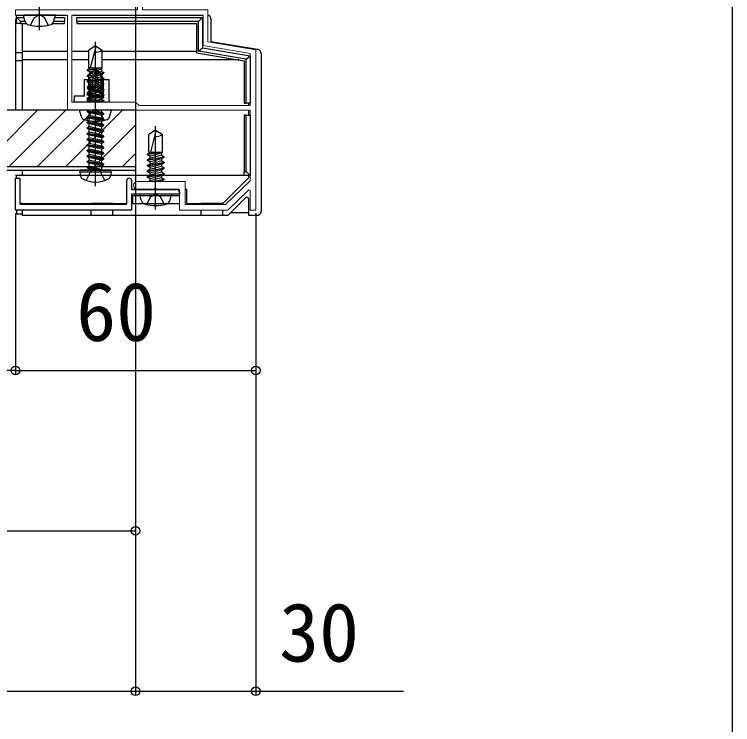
# Model space of a CAD drawing. Units: millimetres, scale not verified. Extents: x -875 to 875, y -1304 to 1296.
# Drawn here: x 695.8 to 875, y -1055.5 to -878.3 of the extents above; entities that cross this region are included whole.
import ezdxf
from ezdxf.enums import TextEntityAlignment as Align

# ---------------------------------------------------------------- set-up
doc = ezdxf.new("R2010")
doc.units = ezdxf.units.MM
doc.header["$LTSCALE"] = 8
doc.layers.add('0-1_TABLE1', color=7, linetype='Continuous', lineweight=18)
for name, color, linetype in [('0-3_YKK_11', 7, 'Continuous'), ('0-5_YKK_12', 2, 'Continuous'), ('0-6_YKK_13', 4, 'Continuous'), ('0-7_YKK_D', 6, 'Continuous'), ('0-8_YKK_ZWAK', 7, 'Continuous')]:
    doc.layers.add(name, color=color, linetype=linetype)
doc.styles.add('ＭＳ ゴシック', font='')
doc.styles.get('ＭＳ ゴシック').set_extended_font_data('MS Gothic')

msp = doc.modelspace()

# ---------------------------------------------------------------- linework, layer by layer
at = {"layer": '0-1_TABLE1'}
for points in [[(726.5, -920), (738.4, -920), (738.4, -925.8), (748.438, -925.8), (754.6, -919.846), (754.6, -902.2), (716.458, -902.2), (716.275, -902.08), (715.725, -902.08), (715.542, -902.2), (709, -902.2), (709, -878.5), (702.458, -878.5), (702.275, -878.38), (701.725, -878.38), (701.542, -878.5), (696, -878.5), (696, -877.2), (726.5, -877.2), (726.5, -875.2), (726, -875.2), (722.47, -874.22), (722.541, -873.7), (726.7, -873.7)], [(727.7, -874.7), (727.7, -877.2), (744, -877.2), (744, -885.2), (756, -887.2)], [(756, -887.2), (756, -927.2), (754.6, -927.2), (754.6, -922.301), (754.234, -922.146), (749, -927.2), (737, -927.2), (737, -922), (731.458, -922), (731.275, -921.88), (730.725, -921.88), (730.542, -922), (726.5, -922)]]:
    msp.add_lwpolyline(points, dxfattribs=at)
msp.add_lwpolyline([(710.1, -878.5), (742.9, -878.5), (742.9, -886.132), (754.6, -888.082), (754.6, -901.1), (726.9, -901.1), (726, -900.2), (710.1, -900.2)], close=True, dxfattribs=at)
for start, end in [(90.00001, 179.99999), (180.00001, 269.99999)]:
    msp.add_arc((726.5, -921), 1, start, end, dxfattribs=at)
at = {"layer": '0-3_YKK_11'}
for points in [[(725, -927.2), (696, -927.2), (696, -919.2), (697.1, -919.2), (697.1, -925.7), (723.8, -925.7), (723.8, -919.8)], [(725, -919.8), (725, -922), (736.2, -922)], [(737, -922.8), (737, -923.2), (731.458, -923.2), (731.275, -923.08), (730.725, -923.08), (730.542, -923.2), (725, -923.2), (725, -927.2)]]:
    msp.add_lwpolyline(points, dxfattribs=at)
for centre, radius, start, end in [((724.4, -919.8), 0.6, 90.00001, 179.99999), ((724.4, -919.8), 0.6, 0.00001, 89.99999), ((736.2, -922.8), 0.8, 0.00001, 89.99999)]:
    msp.add_arc(centre, radius, start, end, dxfattribs=at)
at = {"layer": '0-5_YKK_12'}
for p, q in [((726, -581.458), (726, -1020.591)), ((702, -882.3), (702, -861.5)), ((716, -906), (716, -885.2)), ((716, -921.2), (716, -891.2)), ((731, -927), (731, -906.2))]:
    msp.add_line(p, q, dxfattribs=at)
at = {"layer": '0-6_YKK_13'}
for p, q in [((696.3, -879.6), (696, -879.6)), ((696, -879.6), (696, -902.2)), ((696.3, -878.5), (708.7, -878.5)), ((696.3, -879.1), (696.3, -878.5)), ((697.3, -880.1), (696.3, -879.1)), ((696.3, -879.1), (698.161, -879.1)), ((698.435, -880.1), (697.3, -880.1)), ((698.396, -879.979), (698, -878.5)), ((706, -878.5), (698, -878.5)), ((703.258, -879.136), (702, -878.467)), ((704.2, -881.067), (703.258, -879.136)), ((708.3, -880.1), (705.565, -880.1)), ((705.604, -879.979), (706, -878.5)), ((708.3, -880.6), (708.3, -880.1)), ((710.4, -878.5), (742.6, -878.5)), ((711.3, -879.1), (742.7, -879.1)), ((711.3, -880.1), (711.3, -879.1)), ((711.3, -880.1), (711.3, -880.6)), ((741.7, -880.1), (711.3, -880.1)), ((741.7, -887.5), (741.7, -880.1)), ((697.3, -880.6), (698.752, -880.6)), ((697.8, -887.957), (697.8, -880.6)), ((705.248, -880.6), (708.3, -880.6)), ((711.3, -880.6), (741.2, -880.6)), ((741.2, -880.6), (741.2, -887.923)), ((716, -886.2), (714.3, -887.262)), ((714.3, -891.7), (714.3, -887.262)), ((716.096, -886.427), (714.683, -891.7)), ((716, -886.2), (717.7, -887.262)), ((717.7, -891.7), (717.7, -887.262)), ((741.7, -887.5), (742.7, -886.653)), ((742.7, -886.653), (754.6, -888.636)), ((697.8, -887.957), (696, -887.957)), ((709, -887.618), (697.8, -887.618)), ((697.8, -889.957), (697.8, -887.957)), ((714.3, -887.618), (710.1, -887.618)), ((741.2, -887.618), (717.7, -887.618)), ((741.2, -887.923), (753.1, -889.907)), ((753.6, -889.483), (741.7, -887.5)), ((757.3, -888.007), (757.3, -927.502)), ((697.8, -889.957), (696, -889.957)), ((709, -889.701), (697.8, -889.701)), ((697.8, -902.2), (697.8, -889.957)), ((714.3, -889.701), (710.1, -889.701)), ((751.867, -889.701), (717.7, -889.701)), ((753.1, -889.907), (753.1, -900.5)), ((753.6, -900.5), (753.6, -889.483)), ((713.9, -892.33), (717.245, -891.7)), ((713.9, -892.23), (716.714, -891.7)), ((714.525, -891.869), (713.9, -892.23)), ((713.9, -892.23), (713.9, -892.33)), ((714.525, -892.69), (713.9, -892.33)), ((714.3, -891.7), (717.7, -891.7)), ((714.3, -893.245), (715.85, -892.2)), ((714.525, -891.7), (714.525, -891.869)), ((715.155, -891.7), (714.525, -891.869)), ((714.525, -892.69), (717.475, -891.9)), ((717.475, -892.478), (714.525, -893.269)), ((715.85, -892.2), (716.15, -892.2)), ((716, -893.706), (715.85, -892.2)), ((716, -893.706), (716, -892.2)), ((716.15, -892.562), (716.15, -892.2)), ((717.7, -893.245), (716.15, -892.2)), ((717.343, -897.81), (716.15, -892.562)), ((717.475, -891.9), (717.7, -891.7)), ((717.475, -891.9), (717.475, -892.478)), ((713.9, -893.63), (718.1, -892.839)), ((713.9, -893.73), (718.1, -892.939)), ((714.525, -893.269), (713.9, -893.63)), ((713.9, -893.63), (713.9, -893.73)), ((714.525, -894.09), (713.9, -893.73)), ((713.9, -895.03), (718.1, -894.239)), ((713.9, -895.13), (718.1, -894.339)), ((714.3, -896.6), (714.3, -893.245)), ((715.3, -894.1), (714.3, -893.245)), ((714.525, -892.69), (714.525, -893.269)), ((714.525, -894.09), (717.475, -893.3)), ((717.475, -893.878), (714.525, -894.669)), ((714.525, -894.09), (714.525, -896.069)), ((716.91, -897.707), (716, -893.706)), ((717.7, -893.245), (717.4, -893.405)), ((717.475, -893.3), (718.1, -892.939)), ((717.475, -893.3), (717.475, -893.878)), ((717.475, -894.7), (718.1, -894.339)), ((717.7, -896.6), (717.7, -893.245)), ((713.2, -894.7), (713.2, -898.7)), ((714.7, -894.7), (713.2, -894.7)), ((714.525, -894.669), (713.9, -895.03)), ((713.9, -895.03), (713.9, -895.13)), ((714.525, -895.49), (713.9, -895.13)), ((713.9, -896.43), (718.1, -895.639)), ((713.9, -896.53), (718.1, -895.739)), ((714.525, -895.49), (717.475, -894.7)), ((717.475, -895.278), (714.525, -896.069)), ((714.525, -896.89), (717.475, -896.1)), ((714.7, -898.7), (714.7, -894.7)), ((717.475, -894.7), (717.475, -895.278)), ((717.475, -895.278), (718.1, -895.639)), ((717.475, -896.1), (718.1, -895.739)), ((717.475, -896.1), (717.475, -896.678)), ((719.4, -894.7), (717.9, -894.7)), ((717.9, -894.7), (717.9, -898.7)), ((718.1, -895.639), (718.1, -895.739)), ((719.4, -899.7), (719.4, -894.7)), ((714.525, -896.89), (713.9, -896.53)), ((713.9, -897.83), (718.1, -897.039)), ((713.9, -897.93), (718.1, -897.139)), ((714.525, -897.469), (713.9, -897.83)), ((713.9, -897.83), (713.9, -897.93)), ((714.525, -898.29), (713.9, -897.93)), ((714.1, -896.85), (714.32, -896.723)), ((716.823, -897.327), (714.1, -896.85)), ((714.1, -896.95), (714.1, -896.85)), ((716.847, -897.431), (714.1, -896.95)), ((714.1, -896.95), (714.45, -897.152)), ((716.544, -896.6), (714.3, -896.6)), ((714.32, -896.723), (714.32, -896.6)), ((716.783, -897.152), (714.32, -896.723)), ((716.963, -897.813), (714.45, -897.152)), ((714.45, -897.932), (714.45, -897.152)), ((717.55, -898.632), (714.45, -897.932)), ((717.475, -896.678), (714.525, -897.469)), ((714.525, -896.89), (714.525, -897.469)), ((714.525, -898.29), (717.475, -897.5)), ((717.55, -897.968), (717.236, -897.885)), ((717.7, -896.6), (717.4, -896.6)), ((717.68, -897.308), (717.4, -897.259)), ((718.1, -897.55), (717.4, -897.427)), ((718.1, -897.65), (717.4, -897.527)), ((717.475, -896.678), (718.1, -897.039)), ((717.475, -897.5), (718.1, -897.139)), ((717.475, -897.5), (717.475, -898.078)), ((718.1, -897.65), (717.55, -897.968)), ((717.55, -898.632), (717.55, -897.968)), ((717.68, -897.308), (717.68, -896.6)), ((718.1, -897.039), (718.1, -897.139)), ((713.2, -898.7), (710.7, -898.7)), ((710.7, -898.7), (710.7, -899.7)), ((713.9, -898.35), (713.9, -898.25)), ((713.9, -898.35), (718.1, -899.05)), ((713.9, -898.35), (714.45, -898.668)), ((713.9, -899.23), (718.1, -898.439)), ((713.9, -899.33), (718.1, -898.539)), ((714.525, -899.69), (713.9, -899.33)), ((713.9, -899.75), (713.9, -899.65)), ((713.9, -899.75), (716.6, -900.2)), ((713.9, -899.75), (714.45, -900.068)), ((714.45, -899.332), (714.45, -898.668)), ((717.55, -900.032), (714.45, -899.332)), ((717.475, -898.078), (714.525, -898.869)), ((714.525, -898.29), (714.525, -898.869)), ((714.525, -899.69), (717.475, -898.9)), ((714.525, -899.69), (714.525, -900.2)), ((717.9, -898.7), (714.7, -898.7)), ((717.475, -899.478), (714.781, -900.2)), ((717.475, -898.078), (718.1, -898.439)), ((717.475, -898.9), (718.1, -898.539)), ((717.475, -898.9), (717.475, -899.478)), ((717.475, -899.478), (718.1, -899.839)), ((718.1, -898.95), (717.55, -898.632)), ((718.1, -899.05), (717.55, -899.368)), ((718.1, -898.439), (718.1, -898.539)), ((718.1, -899.05), (718.1, -898.95)), ((719.4, -899.7), (719.4, -900.2)), ((715.037, -900.2), (714.45, -900.068)), ((714.45, -900.2), (714.45, -900.068)), ((716.182, -900.2), (718.1, -899.839)), ((716.714, -900.2), (718.1, -899.939)), ((717.84, -900.2), (717.55, -900.032)), ((717.648, -900.2), (718.1, -899.939)), ((718.1, -899.839), (718.1, -899.939)), ((753.1, -900.5), (753.6, -900.5)), ((754.3, -901.1), (754.3, -900.5)), ((726, -902.2), (485.58, -902.2)), ((687.326, -916.4), (701.526, -902.2)), ((694.397, -916.4), (708.597, -902.2)), ((701.468, -916.4), (715.668, -902.2)), ((708.539, -916.4), (722.739, -902.2)), ((712.396, -903.679), (712, -902.2)), ((720, -902.2), (712, -902.2)), ((713.9, -902.55), (713.9, -902.45)), ((713.9, -902.55), (718.1, -903.25)), ((713.9, -902.55), (714.45, -902.868)), ((714.45, -903.532), (714.45, -902.868)), ((717.55, -902.832), (714.749, -902.2)), ((717.258, -902.836), (716, -902.167)), ((718.2, -904.767), (717.258, -902.836)), ((717.55, -902.832), (717.55, -902.2)), ((718.1, -903.15), (717.55, -902.832)), ((718.1, -903.25), (717.55, -903.568)), ((718.1, -903.25), (718.1, -903.15)), ((719.604, -903.679), (720, -902.2)), ((726, -902.2), (726, -917.2)), ((754.3, -903.5), (754.3, -902.2)), ((713.9, -903.85), (714.45, -903.532)), ((713.9, -903.95), (713.9, -903.85)), ((713.9, -903.95), (718.1, -904.65)), ((713.9, -903.95), (714.45, -904.268)), ((713.9, -905.25), (714.45, -904.932)), ((717.55, -904.232), (714.45, -903.532)), ((717.55, -904.968), (714.45, -904.268)), ((718.1, -904.55), (717.55, -904.232)), ((718.1, -904.65), (717.55, -904.968)), ((717.55, -905.632), (717.55, -904.968)), ((753.1, -903.5), (753.1, -917.5)), ((753.6, -903.5), (753.1, -903.5)), ((713.9, -905.35), (713.9, -905.25)), ((713.9, -905.35), (718.1, -906.05)), ((713.9, -905.35), (714.45, -905.668)), ((713.9, -906.65), (714.45, -906.332)), ((713.9, -906.75), (713.9, -906.65)), ((713.9, -906.75), (718.1, -907.45)), ((713.9, -906.75), (714.45, -907.068)), ((717.55, -906.368), (714.45, -905.668)), ((715.61, -916.4), (726, -906.01)), ((717.55, -905.632), (716, -905.282)), ((717.55, -907.032), (716, -906.682)), ((718.1, -905.95), (717.55, -905.632)), ((718.1, -906.05), (717.55, -906.368)), ((717.55, -907.032), (717.55, -906.368)), ((713.9, -908.05), (714.45, -907.732)), ((713.9, -908.15), (713.9, -908.05)), ((713.9, -908.15), (718.1, -908.85)), ((713.9, -908.15), (714.45, -908.468)), ((717.55, -907.768), (714.45, -907.068)), ((714.45, -909.132), (714.45, -908.468)), ((717.55, -909.168), (714.45, -908.468)), ((717.55, -908.432), (716, -908.082)), ((718.1, -907.35), (717.55, -907.032)), ((718.1, -907.45), (717.55, -907.768)), ((717.55, -908.432), (717.55, -907.768)), ((718.1, -908.75), (717.55, -908.432)), ((731, -907.2), (729.3, -908.262)), ((729.3, -912.7), (729.3, -908.262)), ((731.096, -907.427), (729.683, -912.7)), ((731, -907.2), (732.7, -908.262)), ((732.7, -912.7), (732.7, -908.262)), ((713.9, -909.45), (714.45, -909.132)), ((718.1, -910.15), (713.9, -909.45)), ((713.9, -909.55), (713.9, -909.45)), ((713.9, -909.55), (718.1, -910.25)), ((713.9, -909.55), (714.45, -909.868)), ((713.9, -910.85), (714.45, -910.532)), ((716, -909.482), (714.45, -909.132)), ((717.55, -910.568), (714.45, -909.868)), ((714.45, -910.532), (714.45, -909.868)), ((718.1, -908.85), (717.55, -909.168)), ((717.55, -909.832), (717.55, -909.168)), ((718.1, -910.25), (717.55, -910.568)), ((717.55, -911.232), (717.55, -910.568)), ((718.1, -910.25), (718.1, -910.15)), ((718.1, -911.55), (713.9, -910.85)), ((713.9, -910.95), (713.9, -910.85)), ((713.9, -910.95), (718.1, -911.65)), ((713.9, -910.95), (714.45, -911.268)), ((713.9, -912.25), (714.45, -911.932)), ((718.1, -912.95), (713.9, -912.25)), ((713.9, -912.35), (713.9, -912.25)), ((713.9, -912.35), (718.1, -913.05)), ((713.9, -912.35), (714.45, -912.668)), ((717.55, -911.968), (714.45, -911.268)), ((714.45, -911.932), (714.45, -911.268)), ((718.1, -911.65), (717.55, -911.968)), ((717.55, -912.632), (717.55, -911.968)), ((718.1, -911.65), (718.1, -911.55)), ((713.9, -913.65), (714.45, -913.332)), ((718.1, -914.35), (713.9, -913.65)), ((713.9, -913.75), (713.9, -913.65)), ((713.9, -913.75), (718.1, -914.45)), ((713.9, -913.75), (714.45, -914.068)), ((717.55, -913.368), (714.45, -912.668)), ((714.45, -913.332), (714.45, -912.668)), ((717.55, -914.768), (714.45, -914.068)), ((714.45, -914.732), (714.45, -914.068)), ((718.1, -913.05), (717.55, -913.368)), ((717.55, -914.032), (717.55, -913.368)), ((718.1, -913.05), (718.1, -912.95)), ((722.681, -916.4), (726, -913.081)), ((728.9, -913.33), (732.245, -912.7)), ((728.9, -913.23), (731.714, -912.7)), ((729.525, -912.869), (728.9, -913.23)), ((728.9, -913.23), (728.9, -913.33)), ((729.525, -913.69), (728.9, -913.33)), ((728.9, -914.63), (733.1, -913.839)), ((728.9, -914.73), (733.1, -913.939)), ((729.3, -912.7), (732.7, -912.7)), ((729.525, -912.7), (729.525, -912.869)), ((730.155, -912.7), (729.525, -912.869)), ((729.525, -913.69), (732.475, -912.9)), ((732.475, -913.478), (729.525, -914.269)), ((729.525, -913.69), (729.525, -914.269)), ((732.475, -912.9), (732.7, -912.7)), ((732.475, -912.9), (732.475, -913.478)), ((732.475, -914.3), (733.1, -913.939)), ((713.9, -915.05), (714.45, -914.732)), ((718.1, -915.75), (713.9, -915.05)), ((713.9, -915.15), (713.9, -915.05)), ((713.9, -915.15), (714.45, -915.468)), ((713.9, -915.15), (718.1, -915.85)), ((717.55, -915.432), (714.45, -914.732)), ((717.55, -916.168), (714.45, -915.468)), ((714.45, -916.132), (714.45, -915.468)), ((718.1, -914.45), (717.55, -914.768)), ((717.55, -915.432), (717.55, -914.768)), ((718.1, -915.75), (717.55, -915.432)), ((718.1, -915.85), (717.55, -916.168)), ((718.1, -914.45), (718.1, -914.35)), ((718.1, -915.85), (718.1, -915.75)), ((729.525, -914.269), (728.9, -914.63)), ((728.9, -914.63), (728.9, -914.73)), ((729.525, -915.09), (728.9, -914.73)), ((728.9, -916.03), (733.1, -915.239)), ((728.9, -916.13), (733.1, -915.339)), ((729.525, -915.669), (728.9, -916.03)), ((729.525, -915.09), (732.475, -914.3)), ((732.475, -914.878), (729.525, -915.669)), ((729.525, -915.09), (729.525, -917.069)), ((729.525, -916.49), (732.475, -915.7)), ((732.475, -914.3), (732.475, -914.878)), ((732.475, -915.7), (733.1, -915.339)), ((732.475, -915.7), (732.475, -916.278)), ((726, -916.4), (655.355, -916.4)), ((655.355, -917.2), (726, -917.2)), ((697.8, -918.5), (697.8, -917.2)), ((712.088, -917.7), (712.176, -917.2)), ((712.088, -917.7), (712.26, -918.675)), ((719.912, -917.7), (712.088, -917.7)), ((719.824, -917.2), (712.176, -917.2)), ((713.9, -916.45), (714.45, -916.132)), ((713.9, -916.55), (713.9, -916.45)), ((713.9, -916.55), (713.9, -916.45)), ((717.5, -917.05), (713.9, -916.45)), ((713.9, -916.55), (714.45, -916.868)), ((713.9, -916.55), (717.5, -917.15)), ((714.45, -916.132), (717.5, -917.05)), ((714.45, -917), (714.45, -916.868)), ((717.5, -917.15), (714.45, -916.868)), ((717.5, -917.15), (717.5, -917.05)), ((717.55, -917), (717.55, -916.168)), ((719.912, -917.7), (719.74, -918.675)), ((719.912, -917.7), (719.824, -917.2)), ((728.9, -916.03), (728.9, -916.13)), ((729.525, -916.49), (728.9, -916.13)), ((728.9, -917.43), (733.1, -916.639)), ((728.9, -917.53), (733.1, -916.739)), ((729.525, -917.89), (728.9, -917.53)), ((732.475, -916.278), (729.525, -917.069)), ((729.525, -917.89), (732.475, -917.1)), ((732.475, -917.678), (729.525, -918.469)), ((732.475, -916.278), (733.1, -916.639)), ((732.475, -917.1), (733.1, -916.739)), ((732.475, -917.1), (732.475, -917.678)), ((732.475, -917.678), (733.1, -918.039)), ((733.1, -916.639), (733.1, -916.739)), ((753.1, -917.5), (753.6, -917.5)), ((697.8, -918.5), (696, -918.5)), ((696.3, -919.2), (696.3, -918.5)), ((753.1, -918.5), (697.8, -918.5)), ((728.9, -918.83), (733.1, -918.039)), ((728.9, -918.93), (733.1, -918.139)), ((729.525, -918.469), (728.9, -918.83)), ((728.9, -918.83), (728.9, -918.93)), ((729.525, -919.29), (728.9, -918.93)), ((729.525, -917.89), (729.525, -918.469)), ((729.525, -919.29), (732.475, -918.5)), ((732.475, -919.078), (729.525, -919.869)), ((729.525, -919.29), (729.525, -919.869)), ((730.12, -920), (733.1, -919.439)), ((730.651, -920), (733.1, -919.539)), ((732.475, -918.5), (733.1, -918.139)), ((732.475, -918.5), (732.475, -919.078)), ((732.475, -919.078), (733.1, -919.439)), ((732.475, -919.9), (733.1, -919.539)), ((733.1, -918.039), (733.1, -918.139)), ((733.1, -919.439), (733.1, -919.539)), ((729.525, -919.869), (729.298, -920)), ((732.102, -920), (732.475, -919.9)), ((732.475, -919.9), (732.475, -920)), ((736.7, -922), (725.3, -922)), ((738.8, -922), (738.4, -922)), ((738.8, -925.5), (738.8, -922)), ((725.3, -923.5), (737, -923.5)), ((725.3, -925.5), (725.3, -923.5)), ((727.396, -924.679), (727, -923.2)), ((735, -923.2), (727, -923.2)), ((732.258, -923.836), (731, -923.167)), ((733.2, -925.767), (732.258, -923.836)), ((734.604, -924.679), (735, -923.2)), ((697.8, -925.5), (697.117, -925.5)), ((697.8, -925.5), (714.8, -925.5)), ((697.8, -925.7), (697.8, -925.5)), ((714.8, -925.5), (714.8, -925.7)), ((720.3, -925.5), (714.8, -925.5)), ((725.3, -925.5), (737, -925.5)), ((747.8, -925.5), (742.3, -925.5)), ((696.3, -927.2), (696.3, -928.194)), ((697.8, -928.194), (696.3, -928.194)), ((697.8, -928.5), (697.8, -927.2)), ((714.8, -928.5), (697.8, -928.5)), ((714.8, -927.2), (714.8, -928.5)), ((714.8, -928.408), (720.3, -928.408)), ((720.3, -928.5), (720.3, -927.2)), ((742.3, -928.408), (747.8, -928.408)), ((749.807, -927.735), (754.3, -927.735))]:
    msp.add_line(p, q, dxfattribs=at)
for points in [[(697.3, -880.1), (697.3, -880.6), (696.3, -880.6), (696.3, -879.1)], [(699.8, -881.067), (700.742, -879.136), (702, -878.467)], [(705.839, -879.1), (708.3, -879.1), (708.3, -880.1)], [(741.7, -880.1), (742.7, -879.1), (742.7, -886.653)], [(744.8, -879.498), (744.8, -885.076), (756.463, -887.02)], [(753.6, -889.483), (754.6, -888.636), (754.6, -900.5), (753.6, -900.5)], [(717.4, -897.652), (717.4, -893.405), (716.15, -892.562)], [(717.475, -892.478), (718.1, -892.839), (718.1, -892.939)], [(716, -893.599), (715.3, -894.1), (715.05, -896.6)], [(717.475, -893.878), (718.1, -894.239), (718.1, -894.339)], [(714.525, -896.069), (713.9, -896.43), (713.9, -896.53)], [(718.1, -898.95), (713.9, -898.25), (714.45, -897.932)], [(718.1, -897.65), (718.1, -897.55), (717.68, -897.308)], [(719.4, -900.2), (710.7, -900.2), (710.7, -899.7)], [(714.525, -898.869), (713.9, -899.23), (713.9, -899.33)], [(717.2, -900.2), (713.9, -899.65), (714.45, -899.332)], [(717.55, -900.032), (717.55, -899.368), (714.45, -898.668)], [(713.8, -904.767), (714.742, -902.836), (716, -902.167)], [(718.1, -903.15), (713.9, -902.45), (714.333, -902.2)], [(717.55, -904.232), (717.55, -903.568), (714.45, -902.868)], [(718.1, -904.65), (718.1, -904.55), (713.9, -903.85)], [(716, -905.282), (714.45, -904.932), (714.45, -904.268)], [(718.1, -906.05), (718.1, -905.95), (713.9, -905.25)], [(718.1, -907.45), (718.1, -907.35), (713.9, -906.65)], [(716, -906.682), (714.45, -906.332), (714.45, -905.668)], [(718.1, -908.85), (718.1, -908.75), (713.9, -908.05)], [(716, -908.082), (714.45, -907.732), (714.45, -907.068)], [(718.1, -911.55), (717.55, -911.232), (714.45, -910.532)], [(718.1, -910.15), (717.55, -909.832), (716, -909.482)], [(718.1, -912.95), (717.55, -912.632), (714.45, -911.932)], [(718.1, -914.35), (717.55, -914.032), (714.45, -913.332)], [(732.475, -913.478), (733.1, -913.839), (733.1, -913.939)], [(732.475, -914.878), (733.1, -915.239), (733.1, -915.339)], [(713.7, -919.779), (714.855, -917.463), (716, -916.854)], [(718.3, -919.779), (717.145, -917.463), (716, -916.854)], [(729.525, -917.069), (728.9, -917.43), (728.9, -917.53)], [(754.6, -918.5), (753.1, -918.5), (753.1, -917.5)], [(747.8, -925.8), (747.8, -925.5), (754.3, -919), (754.3, -918.5)], [(728.8, -925.767), (729.742, -923.836), (731, -923.167)], [(753.446, -924.096), (749.043, -928.5), (747.8, -928.5), (747.8, -927.2)], [(756.302, -928.5), (754.3, -928.5), (754.3, -924.45)], [(720.3, -925.7), (720.3, -925.5), (723.8, -925.5)], [(738.8, -925.5), (742.3, -925.5), (742.3, -925.8)], [(742.3, -927.2), (742.3, -928.5), (720.3, -928.5)]]:
    msp.add_lwpolyline(points, dxfattribs=at)
msp.add_lwpolyline([(754.6, -903.5), (754.6, -918.5), (753.6, -917.5), (753.6, -903.5)], close=True, dxfattribs=at)
for centre, radius, start, end in [((699.749, -879.617), 1.4, 195, 255.67668), ((704.251, -879.617), 1.4, 284.32332, 345), ((702, -870.8), 10.5, 255.67668, 284.32332), ((716.16, -885.293), 2.5, 260.31336, 308.01351), ((715.903, -886.375), 0.2, 345, 58), ((717.152, -897.652), 0.248, 192.80904, 0), ((713.749, -903.317), 1.4, 195, 255.67668), ((716, -894.5), 10.5, 255.67668, 284.32332), ((718.251, -903.317), 1.4, 284.32332, 345), ((731.16, -906.293), 2.5, 260.31336, 308.01351), ((730.903, -907.375), 0.2, 345, 58), ((714.25, -917), 0.2, 270, 0), ((717.75, -917), 0.2, 180, 270), ((713.146, -918.518), 0.9, 190, 239.36409), ((716, -913.7), 6.5, 239.36409, 300.63591), ((718.854, -918.518), 0.9, 300.63591, 350), ((728.749, -924.317), 1.4, 195, 255.67668), ((733.251, -924.317), 1.4, 284.32332, 345), ((753.8, -924.45), 0.5, 0, 135), ((731, -915.5), 10.5, 255.67668, 284.32332)]:
    msp.add_arc(centre, radius, start, end, dxfattribs=at)
for centre, major_axis, ratio, start_param, end_param in [((743.798, -879.502), (0.71, 0.71), 0.99628, 5.4996506, 6.8675658), ((756.298, -888.007), (-0.988, 0.165), 0.998083, 3.3064305, 4.712389), ((756.298, -927.498), (0.71, -0.71), 0.99628, 5.4996506, 7.06672)]:
    msp.add_ellipse(centre, major_axis=major_axis, ratio=ratio, start_param=start_param, end_param=end_param, dxfattribs=at)
at = {"layer": '0-7_YKK_D'}
for p, q in [((726, -918.2), (726, -1008.2)), ((726, -918.2), (726, -1048.2)), ((726, -918.2), (726, -1048.2)), ((696, -927.9), (696, -968.2)), ((696, -927.9), (696, -968.2)), ((756, -927.9), (756, -1048.2)), ((756, -927.9), (756, -968.2)), ((696, -967.2), (641, -967.2)), ((696, -967.2), (756, -967.2)), ((498.5, -1007.2), (726, -1007.2)), ((-639, -1047.2), (726, -1047.2))]:
    msp.add_line(p, q, dxfattribs=at)
msp.add_lwpolyline([(726, -1047.2), (756, -1047.2), (792.891, -1047.2)], dxfattribs=at)
for centre in [(696, -967.2), (696, -967.2), (756, -967.2), (726, -1007.2), (726, -1047.2), (726, -1047.2), (756, -1047.2)]:
    msp.add_circle(centre, 1.075, dxfattribs=at)
at = {"layer": '0-8_YKK_ZWAK'}
msp.add_lwpolyline([(-875, -1304.2), (875, -1304.2), (875, 1245.8)], dxfattribs=at)

# ---------------------------------------------------------------- texts
at = {"layer": '0-7_YKK_D', "style": 'ＭＳ ゴシック'}
for s, p in [('60', (711.17, -964.2)), ('30', (761.823, -1044.2))]:
    msp.add_text(s, height=14.66, dxfattribs=at).set_placement(p, align=Align.BOTTOM_LEFT)

doc.saveas('drawing.dxf')
